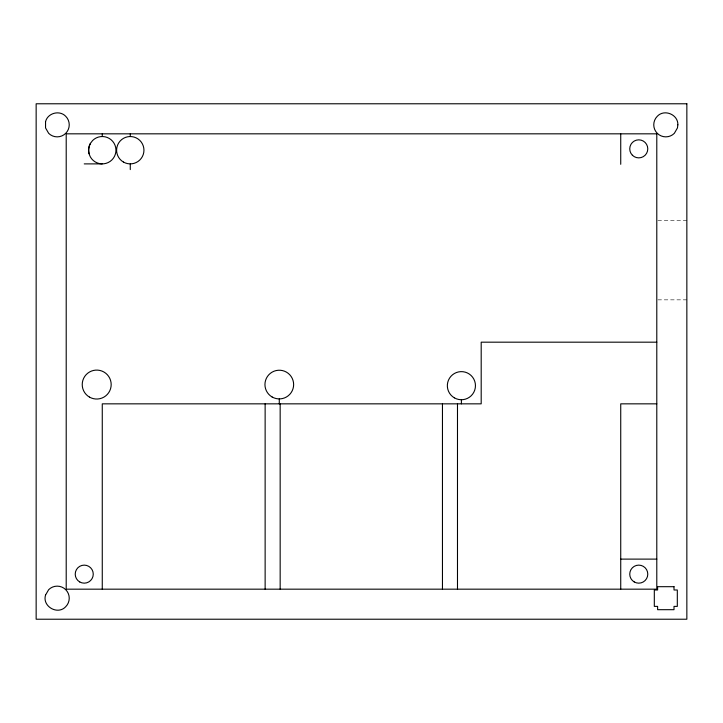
<?xml version="1.0" encoding="UTF-8"?>
<svg xmlns="http://www.w3.org/2000/svg" width="723" height="723" viewBox="0 0 723 723"><rect width="100%" height="100%" fill="white"/><g stroke="black" fill="none" stroke-linecap="round" stroke-linejoin="round"><path stroke-width="0.54" stroke-dasharray="3.62 2.71" d="M657.912 220.515L686.85 220.515M657.912 299.846L686.85 299.846"/><path stroke-width="1.08" d="M90.429 143.371C88.089 147.582 88.089 152.833 90.429 157.045A13.683 13.683 0 0 0 110.122 161.41A13.683 13.683 0 0 0 112.752 141.41A13.683 13.683 0 0 0 92.598 140.533L90.429 143.371A13.683 13.683 0 0 0 89.056 153.746M84.239 163.886L102.268 163.886M656.791 342.178L481.193 342.178L481.193 403.841L102.268 403.841L102.268 589.173M656.791 403.841L620.732 403.841L620.732 589.173M620.732 559.114L656.791 559.114M620.732 133.827L620.732 164.302M461.401 399.729L461.401 403.841M457.487 403.841L457.487 589.173M442.458 403.841L442.458 589.173M280.163 403.841L280.163 589.173M279.286 398.915L279.286 403.841M265.133 403.841L265.133 589.173M130.276 133.827L130.276 136.53M130.276 163.886L130.276 169.598M102.268 133.827L102.268 136.53M45.549 121.699L45.549 127.935L48.667 133.33A12.047 12.047 0 0 0 65.712 133.33A12.047 12.047 0 0 0 65.712 116.295C59.602 109.806 47.601 113.023 45.549 121.699M45.549 595.065C41.97 606.371 57.713 615.454 65.712 606.705A12.047 12.047 0 0 0 65.712 589.67A12.047 12.047 0 0 0 48.667 589.67L45.549 595.065M677.858 124.817L677.451 127.935L674.333 133.33A12.047 12.047 0 0 1 657.288 133.33A12.047 12.047 0 0 1 657.288 116.295C664.283 108.721 678.264 114.514 677.858 124.817M686.85 103.778L36.15 103.778L36.15 619.222L686.85 619.222L686.85 103.778M656.791 133.827L66.209 133.827L66.209 589.173L656.791 589.173L656.791 133.827M674.008 586.687L657.614 586.687L657.614 589.986L654.315 589.986L654.315 606.389L657.614 606.389L657.614 609.688L674.008 609.688L674.008 606.389L677.315 606.389L677.315 589.986L674.008 589.986L674.008 586.687M454.369 397.849A14.053 14.053 0 0 0 475.454 385.675A14.053 14.053 0 0 0 454.369 373.511A14.053 14.053 0 0 0 454.369 397.849M272.119 396.99A14.352 14.352 0 0 0 293.637 384.564A14.352 14.352 0 0 0 272.119 372.137A14.352 14.352 0 0 0 272.119 396.99M89.471 397.099A14.469 14.469 0 0 0 111.179 384.564A14.469 14.469 0 0 0 89.471 372.029A14.469 14.469 0 0 0 89.471 397.099M123.434 162.051A13.683 13.683 0 0 0 143.949 150.203A13.683 13.683 0 0 0 123.434 138.364A13.683 13.683 0 0 0 123.434 162.051M632.39 155.237A9.019 9.019 0 0 0 647.474 151.188A9.019 9.019 0 0 0 636.43 140.145A9.019 9.019 0 0 0 632.39 155.237M634.252 581.952A9.019 9.019 0 0 0 647.781 574.143A9.019 9.019 0 0 0 634.252 566.335A9.019 9.019 0 0 0 634.252 581.952M79.729 581.952A9.019 9.019 0 0 0 93.258 574.143A9.019 9.019 0 0 0 79.729 566.335A9.019 9.019 0 0 0 79.729 581.952"/></g></svg>
